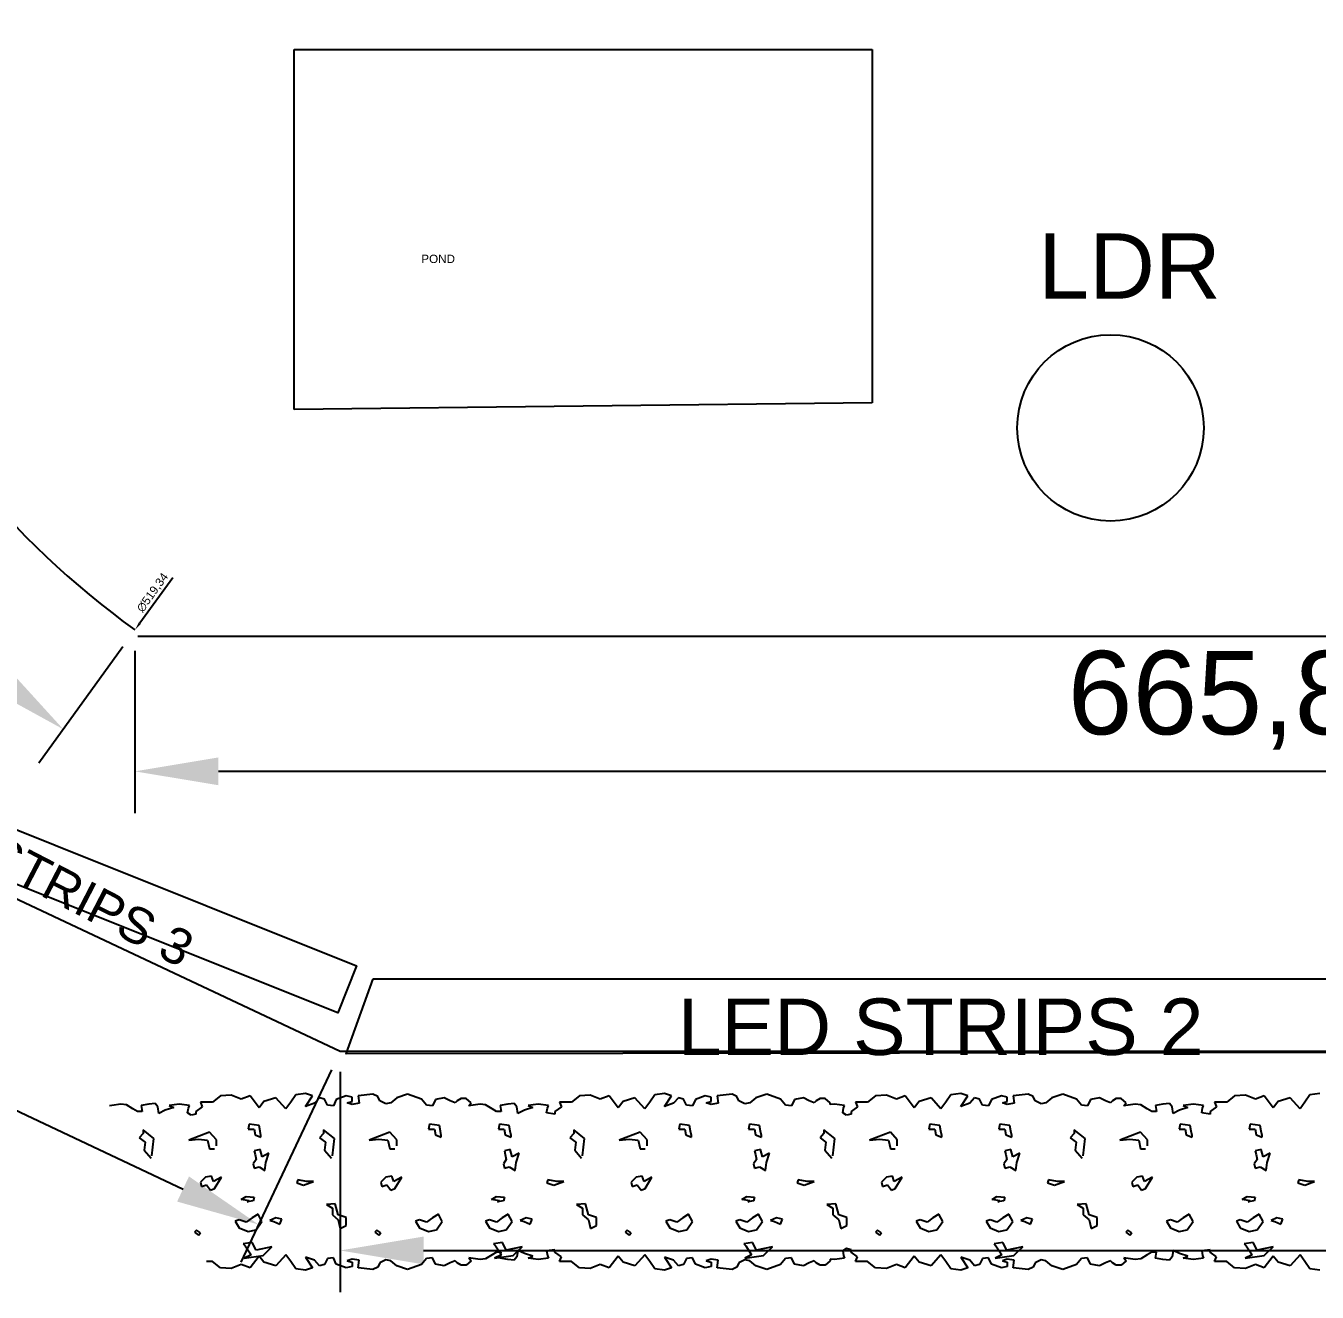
# Model space of a CAD drawing. Header units: inches. Extents: x -28 to 837, y -22 to 590.
# Drawn here: x 125.6 to 259.7, y 201.9 to 333.4 of the extents above; entities that cross this region are included whole.
import ezdxf

# ---------------------------------------------------------------- set-up
doc = ezdxf.new("R2010")
doc.units = ezdxf.units.IN
doc.header["$MEASUREMENT"] = 0
doc.layers.add('dwgmodels.com', color=250, linetype='Continuous')
doc.styles.add('Annotative', font='arial.ttf')
doc.styles.get("Standard").update_dxf_attribs({"font": 'arial.ttf'})
doc.dimstyles.new('Annotative', dxfattribs={"dimscale": 0, "dimtxt": 0.18, "dimasz": 0.18, "dimexe": 0.18, "dimexo": 0.0625, "dimgap": 0.09, "dimtad": 0, "dimtih": 1, "dimtoh": 1, "dimdec": 4, "dimzin": 0, "dimdsep": 46, "dimtxsty": 'Standard', "dimcen": 0.09, "dimadec": 0, "dimazin": 0, "dimtfac": 1, "dimtdec": 4, "dimtofl": 0, "dimtmove": 0, "dimatfit": 3, "dimfxl": 1, "dimtolj": 1, "dimtzin": 0, "dimarcsym": 0})
doc.dimstyles.new('ISO-25', dxfattribs={"dimtxt": 2.5, "dimasz": 2.5, "dimexe": 1.25, "dimexo": 0.625, "dimtad": 1, "dimtxsty": 'Standard', "dimcen": 2.5, "dimadec": 0, "dimazin": 0, "dimtfac": 1, "dimtmove": 0, "dimatfit": 3, "dimfxl": 1, "dimarcsym": 0})

# ---------------------------------------------------------------- blocks, each defined once
blk = doc.blocks.new('*D30')
at = {"color": 0, "lineweight": -2, "transparency": 16777216}
blk.add_line((1412.57, 249), (1402.72, 235.35), dxfattribs=at)
at = {"color": 0, "transparency": 16777216}
blk.add_solid([(1402.38, 235.59), (1403.05, 235.1), (1401.25, 233.32)], dxfattribs=at)
at = {"layer": 'Defpoints', "color": 0, "transparency": 16777216}
for p in [(1705.27, 654.38), (1401.25, 233.32)]:
    blk.add_point(p, dxfattribs=at)
at = {"color": 0, "transparency": 16777216, "insert": (1406.62, 244.46), "char_height": 2.5, "attachment_point": 5, "rotation": 54.1693}
blk.add_mtext('∅519,34', dxfattribs=at)
blk = doc.blocks.new('*D31')
at = {"color": 0, "lineweight": -2, "transparency": 16777216}
for p, q in [((1462.77, 100.86), (1462.77, 34.83)), ((2127.77, 100.86), (2127.77, 34.83)), ((1487.77, 47.33), (2102.77, 47.33))]:
    blk.add_line(p, q, dxfattribs=at)
at = {"color": 0, "transparency": 16777216}
for points in [[(1487.77, 51.49), (1487.77, 43.16), (1462.77, 47.33)], [(2102.77, 51.49), (2102.77, 43.16), (2127.77, 47.33)]]:
    blk.add_solid(points, dxfattribs=at)
at = {"layer": 'Defpoints', "color": 0, "transparency": 16777216}
for p in [(1462.77, 107.11), (2127.77, 107.11), (2127.77, 47.33)]:
    blk.add_point(p, dxfattribs=at)
at = {"color": 0, "transparency": 16777216, "insert": (1795.27, 66.34), "char_height": 25, "attachment_point": 5}
blk.add_mtext('665', dxfattribs=at)
blk = doc.blocks.new('*D34')
at = {"color": 0, "lineweight": -2, "transparency": 16777216}
for p, q in [((1446.02, 687.19), (1428.7, 726.49)), ((1397.59, 228.25), (1372.45, 193.43))]:
    blk.add_line(p, q, dxfattribs=at)
blk.add_arc((1553.26, 443.85), 296.37, 118.6183, 229.3348, dxfattribs=at)
at = {"color": 0, "transparency": 16777216}
for points in [[(1409.47, 707.75), (1413.15, 700.28), (1433.74, 715.05)], [(1362.71, 222.31), (1357.55, 215.77), (1379.77, 203.56)]]:
    blk.add_solid(points, dxfattribs=at)
at = {"layer": 'Defpoints', "color": 0, "transparency": 16777216}
for p in [(1448.54, 681.47), (1287.08, 574.18), (1553.26, 443.85), (1401.25, 233.32)]:
    blk.add_point(p, dxfattribs=at)
at = {"color": 0, "transparency": 16777216, "insert": (1239.61, 476.94), "char_height": 25, "attachment_point": 5, "rotation": 83.9766}
blk.add_mtext('120°', dxfattribs=at)
blk = doc.blocks.new('*D36')
at = {"color": 0, "lineweight": -2, "transparency": 16777216}
for p, q in [((1401.25, 227.07), (1401.25, 178.44)), ((2067.11, 225.15), (2067.11, 178.44)), ((2042.11, 190.94), (1426.25, 190.94))]:
    blk.add_line(p, q, dxfattribs=at)
at = {"color": 0, "transparency": 16777216}
for points in [[(1426.25, 195.11), (1426.25, 186.78), (1401.25, 190.94)], [(2042.11, 195.11), (2042.11, 186.78), (2067.11, 190.94)]]:
    blk.add_solid(points, dxfattribs=at)
at = {"layer": 'Defpoints', "color": 0, "transparency": 16777216}
for p in [(1401.25, 233.32), (2067.11, 231.4), (1401.25, 190.94)]:
    blk.add_point(p, dxfattribs=at)
at = {"color": 0, "transparency": 16777216, "insert": (1734.18, 212.22), "char_height": 25, "attachment_point": 5}
blk.add_mtext('665,86', dxfattribs=at)
blk = doc.blocks.new('*D27')
at = {"color": 0, "lineweight": -2, "transparency": 16777216}
for p, q in [((1219.45, 214.76), (1192.3, 157.1)), ((1220.25, 157.76), (1415.67, 65.75)), ((1460.11, 101.45), (1432.97, 43.79))]:
    blk.add_line(p, q, dxfattribs=at)
at = {"color": 0, "transparency": 16777216}
for points in [[(1222.02, 161.53), (1218.47, 153.99), (1197.63, 168.41)], [(1417.45, 69.52), (1413.9, 61.98), (1438.29, 55.1)]]:
    blk.add_solid(points, dxfattribs=at)
at = {"layer": 'Defpoints', "color": 0, "transparency": 16777216}
for p in [(1222.11, 220.41), (1462.77, 107.11), (1438.29, 55.1)]:
    blk.add_point(p, dxfattribs=at)
at = {"color": 0, "transparency": 16777216, "insert": (1326.06, 128.96), "char_height": 25, "attachment_point": 5, "rotation": 334.7889}
blk.add_mtext('266', dxfattribs=at)
blk = doc.blocks.new('bushes 030')
at = {"color": 0}
for p, q in [((28, 496.4), (12.1, 477.9)), ((49.7, 498.3), (28, 496.4)), ((69.5, 487.2), (49.7, 498.3)), ((87.3, 496.4), (69.5, 487.2)), ((105.1, 461.3), (87.3, 496.4)), ((138.8, 490.9), (115, 479.8)), ((158.6, 457.6), (138.8, 490.9)), ((178.4, 500.1), (168.5, 477.9)), ((198.2, 503.8), (178.4, 500.1)), ((212, 496.4), (198.2, 503.8)), ((198.2, 465), (212, 496.4)), ((225.9, 490.9), (216, 474.3)), ((235.8, 487.2), (225.9, 490.9)), ((279.3, 496.4), (259.5, 485.3)), ((291.2, 492.7), (279.3, 496.4)), ((291.2, 479.8), (291.2, 492.7)), ((332.8, 501.9), (303.1, 496.4)), ((303.1, 496.4), (305.1, 474.3)), ((342.7, 494.6), (332.8, 501.9)), ((346.6, 481.6), (342.7, 494.6)), ((380.3, 490.9), (368.4, 476.1)), ((402, 501.9), (380.3, 490.9)), ((429.8, 487.2), (402, 501.9)), ((475.3, 490.9), (457.5, 485.3)), ((487.2, 481.6), (475.3, 490.9)), ((745.3, 496.4), (729.5, 477.9)), ((767, 498.3), (745.3, 496.4)), ((786.8, 487.2), (767, 498.3)), ((804.6, 496.4), (786.8, 487.2)), ((822.4, 461.3), (804.6, 496.4)), ((856.1, 490.9), (832.3, 479.8)), ((875.9, 457.6), (856.1, 490.9)), ((895.7, 500.1), (885.8, 477.9)), ((915.5, 503.8), (895.7, 500.1)), ((929.3, 496.4), (915.5, 503.8)), ((915.5, 465), (929.3, 496.4)), ((943.2, 490.9), (933.3, 474.3)), ((953.1, 487.2), (943.2, 490.9)), ((996.7, 496.4), (976.8, 485.3)), ((1008.5, 492.7), (996.7, 496.4)), ((1008.5, 479.8), (1008.5, 492.7)), ((1050.1, 501.9), (1020.4, 496.4)), ((1020.4, 496.4), (1022.4, 474.3)), ((1060, 494.6), (1050.1, 501.9)), ((1063.9, 481.6), (1060, 494.6)), ((1097.6, 490.9), (1085.7, 476.1)), ((1119.3, 501.9), (1097.6, 490.9)), ((1147.1, 487.2), (1119.3, 501.9)), ((1192.6, 490.9), (1174.8, 485.3)), ((1204.5, 481.6), (1192.6, 490.9)), ((1336.8, 496.4), (1321, 477.9)), ((1358.6, 498.3), (1336.8, 496.4)), ((1378.4, 487.2), (1358.6, 498.3)), ((1396.2, 496.4), (1378.4, 487.2)), ((1414, 461.3), (1396.2, 496.4)), ((1447.7, 490.9), (1423.9, 479.8)), ((1467.5, 457.6), (1447.7, 490.9)), ((1487.3, 500.1), (1477.4, 477.9)), ((1507.1, 503.8), (1487.3, 500.1)), ((1520.9, 496.4), (1507.1, 503.8)), ((1507.1, 465), (1520.9, 496.4)), ((1534.8, 490.9), (1524.9, 474.3)), ((1544.7, 487.2), (1534.8, 490.9)), ((1588.2, 496.4), (1568.4, 485.3)), ((1600.1, 492.7), (1588.2, 496.4)), ((1600.1, 479.8), (1600.1, 492.7)), ((1641.6, 501.9), (1611.9, 496.4)), ((1611.9, 496.4), (1613.9, 474.3)), ((1651.6, 494.6), (1641.6, 501.9)), ((1655.5, 481.6), (1651.6, 494.6)), ((1689.2, 490.9), (1677.3, 476.1)), ((1710.9, 501.9), (1689.2, 490.9)), ((1738.6, 487.2), (1710.9, 501.9)), ((1784.2, 490.9), (1766.3, 485.3)), ((1796.1, 481.6), (1784.2, 490.9)), ((2054.1, 496.4), (2038.3, 477.9)), ((2075.9, 498.3), (2054.1, 496.4)), ((2095.7, 487.2), (2075.9, 498.3)), ((2113.5, 496.4), (2095.7, 487.2)), ((2131.3, 461.3), (2113.5, 496.4)), ((2165, 490.9), (2141.2, 479.8)), ((2184.8, 457.6), (2165, 490.9)), ((2204.6, 500.1), (2194.7, 477.9)), ((2224.4, 503.8), (2204.6, 500.1)), ((-189.2, 468.1), (-193.3, 466.6)), ((-170.8, 472), (-189.2, 468.1)), ((-159.6, 470), (-170.8, 472)), ((-146.7, 458.2), (-159.6, 470)), ((-115.3, 472), (-130.1, 468.1)), ((-130.1, 468.1), (-128.2, 450.2)), ((-102.4, 474), (-115.3, 472)), ((-96.9, 464.1), (-102.4, 474)), ((-54.4, 472), (-74.7, 468.1)), ((-74.7, 468.1), (-65.4, 462.1)), ((-34, 468.1), (-54.4, 472)), ((-35.9, 460.1), (-34, 468.1)), ((-11.9, 477.9), (-8.2, 464.1)), ((12.1, 477.9), (-11.9, 477.9)), ((115, 479.8), (105.1, 461.3)), ((168.5, 477.9), (158.6, 457.6)), ((216, 474.3), (198.2, 465)), ((241.7, 468.7), (235.8, 487.2)), ((253.6, 466.9), (241.7, 468.7)), ((259.5, 485.3), (253.6, 466.9)), ((281.3, 476.1), (291.2, 479.8)), ((291.2, 470.6), (281.3, 476.1)), ((305.1, 474.3), (291.2, 470.6)), ((358.5, 472.4), (346.6, 481.6)), ((368.4, 476.1), (358.5, 472.4)), ((439.7, 468.7), (429.8, 487.2)), ((451.5, 466.9), (439.7, 468.7)), ((457.5, 485.3), (451.5, 466.9)), ((497, 476.1), (487.2, 481.6)), ((501, 481.6), (497, 476.1)), ((508.9, 489), (501, 481.6)), ((518.8, 489), (508.9, 489)), ((528.7, 476.1), (518.8, 489)), ((524, 466.6), (528.7, 476.1)), ((528.1, 468.1), (524, 466.6)), ((546.6, 472), (528.1, 468.1)), ((557.7, 470), (546.6, 472)), ((570.6, 458.2), (557.7, 470)), ((602, 472), (587.2, 468.1)), ((587.2, 468.1), (589.1, 450.2)), ((614.9, 474), (602, 472)), ((620.5, 464.1), (614.9, 474)), ((662.9, 472), (642.6, 468.1)), ((642.6, 468.1), (651.9, 462.1)), ((683.3, 468.1), (662.9, 472)), ((681.4, 460.1), (683.3, 468.1)), ((705.5, 477.9), (709.1, 464.1)), ((729.5, 477.9), (705.5, 477.9)), ((832.3, 479.8), (822.4, 461.3)), ((885.8, 477.9), (875.9, 457.6)), ((933.3, 474.3), (915.5, 465)), ((959, 468.7), (953.1, 487.2)), ((970.9, 466.9), (959, 468.7)), ((976.8, 485.3), (970.9, 466.9)), ((998.6, 476.1), (1008.5, 479.8)), ((1008.5, 470.6), (998.6, 476.1)), ((1022.4, 474.3), (1008.5, 470.6)), ((1075.8, 472.4), (1063.9, 481.6)), ((1085.7, 476.1), (1075.8, 472.4)), ((1157, 468.7), (1147.1, 487.2)), ((1168.8, 466.9), (1157, 468.7)), ((1174.8, 485.3), (1168.8, 466.9)), ((1214.3, 476.1), (1204.5, 481.6)), ((1218.3, 481.6), (1214.3, 476.1)), ((1226.2, 489), (1218.3, 481.6)), ((1236.1, 489), (1226.2, 489)), ((1246, 476.1), (1236.1, 489)), ((1246, 470.4), (1246, 476.1)), ((1254.5, 472), (1246, 470.4)), ((1274.9, 468.1), (1254.5, 472)), ((1273, 460.1), (1274.9, 468.1)), ((1297, 477.9), (1300.7, 464.1)), ((1321, 477.9), (1297, 477.9)), ((1423.9, 479.8), (1414, 461.3)), ((1477.4, 477.9), (1467.5, 457.6)), ((1524.9, 474.3), (1507.1, 465)), ((1550.6, 468.7), (1544.7, 487.2)), ((1562.5, 466.9), (1550.6, 468.7)), ((1568.4, 485.3), (1562.5, 466.9)), ((1590.2, 476.1), (1600.1, 479.8)), ((1600.1, 470.6), (1590.2, 476.1)), ((1613.9, 474.3), (1600.1, 470.6)), ((1667.4, 472.4), (1655.5, 481.6)), ((1677.3, 476.1), (1667.4, 472.4)), ((1748.5, 468.7), (1738.6, 487.2)), ((1760.4, 466.9), (1748.5, 468.7)), ((1766.3, 485.3), (1760.4, 466.9)), ((1805.9, 476.1), (1796.1, 481.6)), ((1809.9, 481.6), (1805.9, 476.1)), ((1817.8, 489), (1809.9, 481.6)), ((1827.7, 489), (1817.8, 489)), ((1837.6, 476.1), (1827.7, 489)), ((1832.9, 466.6), (1837.6, 476.1)), ((1837, 468.1), (1832.9, 466.6)), ((1855.4, 472), (1837, 468.1)), ((1866.5, 470), (1855.4, 472)), ((1879.5, 458.2), (1866.5, 470)), ((1910.9, 472), (1896.1, 468.1)), ((1896.1, 468.1), (1898, 450.2)), ((1923.8, 474), (1910.9, 472)), ((1929.3, 464.1), (1923.8, 474)), ((1971.8, 472), (1951.5, 468.1)), ((1951.5, 468.1), (1960.8, 462.1)), ((1992.2, 468.1), (1971.8, 472)), ((1990.3, 460.1), (1992.2, 468.1)), ((2014.3, 477.9), (2018, 464.1)), ((2038.3, 477.9), (2014.3, 477.9)), ((2141.2, 479.8), (2131.3, 461.3)), ((2194.7, 477.9), (2184.8, 457.6)), ((-137.5, 450.2), (-146.7, 458.2)), ((-128.2, 450.2), (-137.5, 450.2)), ((-95, 444.3), (-96.9, 464.1)), ((-82.1, 454.2), (-95, 444.3)), ((-65.4, 462.1), (-82.1, 454.2)), ((-37.7, 446.3), (-35.9, 460.1)), ((-30.3, 438.4), (-37.7, 446.3)), ((-21.1, 442.3), (-30.3, 438.4)), ((-8.2, 464.1), (-21.1, 450.2)), ((-21.1, 450.2), (-21.1, 442.3)), ((579.8, 450.2), (570.6, 458.2)), ((589.1, 450.2), (579.8, 450.2)), ((622.3, 444.3), (620.5, 464.1)), ((635.2, 454.2), (622.3, 444.3)), ((651.9, 462.1), (635.2, 454.2)), ((679.6, 446.3), (681.4, 460.1)), ((696.2, 442.3), (679.6, 446.3)), ((709.1, 464.1), (696.2, 450.2)), ((696.2, 450.2), (696.2, 442.3)), ((1271.2, 446.3), (1273, 460.1)), ((1278.5, 438.4), (1271.2, 446.3)), ((1287.8, 442.3), (1278.5, 438.4)), ((1300.7, 464.1), (1287.8, 450.2)), ((1287.8, 450.2), (1287.8, 442.3)), ((1888.7, 450.2), (1879.5, 458.2)), ((1898, 450.2), (1888.7, 450.2)), ((1931.2, 444.3), (1929.3, 464.1)), ((1944.1, 454.2), (1931.2, 444.3)), ((1960.8, 462.1), (1944.1, 454.2)), ((1988.5, 446.3), (1990.3, 460.1)), ((2005.1, 442.3), (1988.5, 446.3)), ((2018, 464.1), (2005.1, 450.2)), ((2005.1, 450.2), (2005.1, 442.3)), ((-126.5, 394.8), (-126.5, 383.7)), ((-104.7, 368.9), (-126.5, 394.8)), ((6.1, 387.4), (-35.4, 363.4)), ((20, 365.3), (6.1, 387.4)), ((85.3, 411.4), (83.3, 396.7)), ((83.3, 396.7), (95.2, 396.7)), ((105.1, 407.7), (85.3, 411.4)), ((95.2, 396.7), (97.2, 380.1)), ((107.1, 391.1), (105.1, 407.7)), ((109, 378.2), (107.1, 391.1)), ((233.8, 394.8), (233.8, 383.7)), ((255.6, 368.9), (233.8, 394.8)), ((366.4, 387.4), (324.9, 363.4)), ((380.3, 365.3), (366.4, 387.4)), ((445.6, 411.4), (443.6, 396.7)), ((443.6, 396.7), (455.5, 396.7)), ((465.4, 407.7), (445.6, 411.4)), ((455.5, 396.7), (457.5, 380.1)), ((467.4, 391.1), (465.4, 407.7)), ((469.3, 378.2), (467.4, 391.1)), ((585.3, 411.4), (583.3, 396.7)), ((583.3, 396.7), (595.2, 396.7)), ((605.1, 407.7), (585.3, 411.4)), ((595.2, 396.7), (597.2, 380.1)), ((607.1, 391.1), (605.1, 407.7)), ((609, 378.2), (607.1, 391.1)), ((733.8, 394.8), (733.8, 383.7)), ((755.6, 368.9), (733.8, 394.8)), ((866.4, 387.4), (824.9, 363.4)), ((880.3, 365.3), (866.4, 387.4)), ((945.6, 411.4), (943.6, 396.7)), ((943.6, 396.7), (955.5, 396.7)), ((965.4, 407.7), (945.6, 411.4)), ((955.5, 396.7), (957.5, 380.1)), ((967.4, 391.1), (965.4, 407.7)), ((969.3, 378.2), (967.4, 391.1)), ((1085.3, 411.4), (1083.3, 396.7)), ((1083.3, 396.7), (1095.2, 396.7)), ((1105.1, 407.7), (1085.3, 411.4)), ((1095.2, 396.7), (1097.2, 380.1)), ((1107.1, 391.1), (1105.1, 407.7)), ((1109, 378.2), (1107.1, 391.1)), ((1233.8, 394.8), (1233.8, 383.7)), ((1255.6, 368.9), (1233.8, 394.8)), ((1366.4, 387.4), (1324.9, 363.4)), ((1380.3, 365.3), (1366.4, 387.4)), ((1445.6, 411.4), (1443.6, 396.7)), ((1443.6, 396.7), (1455.5, 396.7)), ((1465.4, 407.7), (1445.6, 411.4)), ((1455.5, 396.7), (1457.5, 380.1)), ((1467.4, 391.1), (1465.4, 407.7)), ((1469.3, 378.2), (1467.4, 391.1)), ((1585.3, 411.4), (1583.3, 396.7)), ((1583.3, 396.7), (1595.2, 396.7)), ((1605.1, 407.7), (1585.3, 411.4)), ((1595.2, 396.7), (1597.2, 380.1)), ((1607.1, 391.1), (1605.1, 407.7)), ((1609, 378.2), (1607.1, 391.1)), ((1733.8, 394.8), (1733.8, 383.7)), ((1755.6, 368.9), (1733.8, 394.8)), ((1866.4, 387.4), (1824.9, 363.4)), ((1880.3, 365.3), (1866.4, 387.4)), ((1945.6, 411.4), (1943.6, 396.7)), ((1943.6, 396.7), (1955.5, 396.7)), ((1965.4, 407.7), (1945.6, 411.4)), ((1955.5, 396.7), (1957.5, 380.1)), ((1967.4, 391.1), (1965.4, 407.7)), ((1969.3, 378.2), (1967.4, 391.1)), ((2085.3, 411.4), (2083.3, 396.7)), ((2083.3, 396.7), (2095.2, 396.7)), ((2105.1, 407.7), (2085.3, 411.4)), ((2095.2, 396.7), (2097.2, 380.1)), ((2107.1, 391.1), (2105.1, 407.7)), ((2109, 378.2), (2107.1, 391.1)), ((-126.5, 383.7), (-134.4, 370.8)), ((-134.4, 370.8), (-122.5, 357.9)), ((-108.7, 317.2), (-104.7, 368.9)), ((-35.4, 363.4), (-15.7, 367.1)), ((-15.7, 367.1), (2.2, 363.4)), ((2.2, 363.4), (6.1, 337.6)), ((20, 346.8), (20, 365.3)), ((97.2, 380.1), (109, 372.6)), ((109, 372.6), (109, 378.2)), ((233.8, 383.7), (225.9, 370.8)), ((225.9, 370.8), (237.8, 357.9)), ((251.6, 317.2), (255.6, 368.9)), ((324.9, 363.4), (344.6, 367.1)), ((344.6, 367.1), (362.5, 363.4)), ((362.5, 363.4), (366.4, 337.6)), ((380.3, 346.8), (380.3, 365.3)), ((457.5, 380.1), (469.3, 372.6)), ((469.3, 372.6), (469.3, 378.2)), ((597.2, 380.1), (609, 372.6)), ((609, 372.6), (609, 378.2)), ((733.8, 383.7), (725.9, 370.8)), ((725.9, 370.8), (737.8, 357.9)), ((751.6, 317.2), (755.6, 368.9)), ((824.9, 363.4), (844.6, 367.1)), ((844.6, 367.1), (862.5, 363.4)), ((862.5, 363.4), (866.4, 337.6)), ((880.3, 346.8), (880.3, 365.3)), ((957.5, 380.1), (969.3, 372.6)), ((969.3, 372.6), (969.3, 378.2)), ((1097.2, 380.1), (1109, 372.6)), ((1109, 372.6), (1109, 378.2)), ((1233.8, 383.7), (1225.9, 370.8)), ((1225.9, 370.8), (1237.8, 357.9)), ((1251.6, 317.2), (1255.6, 368.9)), ((1324.9, 363.4), (1344.6, 367.1)), ((1344.6, 367.1), (1362.5, 363.4)), ((1362.5, 363.4), (1366.4, 337.6)), ((1380.3, 346.8), (1380.3, 365.3)), ((1457.5, 380.1), (1469.3, 372.6)), ((1469.3, 372.6), (1469.3, 378.2)), ((1597.2, 380.1), (1609, 372.6)), ((1609, 372.6), (1609, 378.2)), ((1733.8, 383.7), (1725.9, 370.8)), ((1725.9, 370.8), (1737.8, 357.9)), ((1751.6, 317.2), (1755.6, 368.9)), ((1824.9, 363.4), (1844.6, 367.1)), ((1844.6, 367.1), (1862.5, 363.4)), ((1862.5, 363.4), (1866.4, 337.6)), ((1880.3, 346.8), (1880.3, 365.3)), ((1957.5, 380.1), (1969.3, 372.6)), ((1969.3, 372.6), (1969.3, 378.2)), ((2097.2, 380.1), (2109, 372.6)), ((2109, 372.6), (2109, 378.2)), ((-122.5, 357.9), (-124.5, 333.8)), ((6.1, 337.6), (16, 337.6)), ((107.1, 335.7), (95.3, 332)), ((111.1, 313.5), (107.1, 335.7)), ((237.8, 357.9), (235.8, 333.8)), ((366.4, 337.6), (376.3, 337.6)), ((607.1, 335.7), (595.3, 332)), ((611.1, 313.5), (607.1, 335.7)), ((737.8, 357.9), (735.8, 333.8)), ((866.4, 337.6), (876.3, 337.6)), ((1107.1, 335.7), (1095.3, 332)), ((1111.1, 313.5), (1107.1, 335.7)), ((1237.8, 357.9), (1235.8, 333.8)), ((1366.4, 337.6), (1376.3, 337.6)), ((1607.1, 335.7), (1595.3, 332)), ((1611.1, 313.5), (1607.1, 335.7)), ((1737.8, 357.9), (1735.8, 333.8)), ((1866.4, 337.6), (1876.3, 337.6)), ((2107.1, 335.7), (2095.3, 332)), ((2111.1, 313.5), (2107.1, 335.7)), ((-124.5, 333.8), (-110.6, 309.8)), ((95.3, 332), (97.2, 320.9)), ((97.2, 320.9), (99.2, 306.2)), ((124.9, 324.6), (111.1, 313.5)), ((119, 296.9), (124.9, 324.6)), ((235.8, 333.8), (249.6, 309.8)), ((595.3, 332), (597.2, 320.9)), ((597.2, 320.9), (599.2, 306.2)), ((624.9, 324.6), (611.1, 313.5)), ((619, 296.9), (624.9, 324.6)), ((735.8, 333.8), (749.6, 309.8)), ((1095.3, 332), (1097.2, 320.9)), ((1097.2, 320.9), (1099.2, 306.2)), ((1124.9, 324.6), (1111.1, 313.5)), ((1119, 296.9), (1124.9, 324.6)), ((1235.8, 333.8), (1249.6, 309.8)), ((1595.3, 332), (1597.2, 320.9)), ((1597.2, 320.9), (1599.2, 306.2)), ((1624.9, 324.6), (1611.1, 313.5)), ((1619, 296.9), (1624.9, 324.6)), ((1735.8, 333.8), (1749.6, 309.8)), ((2095.3, 332), (2097.2, 320.9)), ((2097.2, 320.9), (2099.2, 306.2)), ((2124.9, 324.6), (2111.1, 313.5)), ((2119, 296.9), (2124.9, 324.6)), ((99.2, 306.2), (93.3, 293.2)), ((93.3, 293.2), (95.3, 280.3)), ((95.3, 280.3), (105.1, 284)), ((105.1, 284), (117, 272.9)), ((117, 272.9), (119, 296.9)), ((599.2, 306.2), (593.3, 293.2)), ((593.3, 293.2), (595.3, 280.3)), ((595.3, 280.3), (605.1, 284)), ((605.1, 284), (617, 272.9)), ((617, 272.9), (619, 296.9)), ((1099.2, 306.2), (1093.3, 293.2)), ((1093.3, 293.2), (1095.3, 280.3)), ((1095.3, 280.3), (1105.1, 284)), ((1105.1, 284), (1117, 272.9)), ((1117, 272.9), (1119, 296.9)), ((1599.2, 306.2), (1593.3, 293.2)), ((1593.3, 293.2), (1595.3, 280.3)), ((1595.3, 280.3), (1605.1, 284)), ((1605.1, 284), (1617, 272.9)), ((1617, 272.9), (1619, 296.9)), ((2099.2, 306.2), (2093.3, 293.2)), ((2093.3, 293.2), (2095.3, 280.3)), ((2095.3, 280.3), (2105.1, 284)), ((2105.1, 284), (2117, 272.9)), ((2117, 272.9), (2119, 296.9)), ((-1.8, 252.6), (-11.7, 237.8)), ((-11.7, 237.8), (-9.7, 224.9)), ((10.1, 256.3), (-1.8, 252.6)), ((14, 239.6), (10.1, 256.3)), ((29.9, 252.6), (14, 239.6)), ((16, 219.3), (29.9, 252.6)), ((182.4, 245.2), (180.4, 235.9)), ((180.4, 235.9), (194.2, 228.6)), ((200.2, 239.6), (182.4, 245.2)), ((194.2, 228.6), (214, 239.6)), ((214, 239.6), (200.2, 239.6)), ((358.5, 252.6), (348.6, 237.8)), ((348.6, 237.8), (350.6, 224.9)), ((370.4, 256.3), (358.5, 252.6)), ((374.3, 239.6), (370.4, 256.3)), ((390.2, 252.6), (374.3, 239.6)), ((376.3, 219.3), (390.2, 252.6)), ((682.4, 245.2), (680.4, 235.9)), ((680.4, 235.9), (694.2, 228.6)), ((700.2, 239.6), (682.4, 245.2)), ((694.2, 228.6), (714, 239.6)), ((714, 239.6), (700.2, 239.6)), ((858.5, 252.6), (848.6, 237.8)), ((848.6, 237.8), (850.6, 224.9)), ((870.4, 256.3), (858.5, 252.6)), ((874.3, 239.6), (870.4, 256.3)), ((890.2, 252.6), (874.3, 239.6)), ((876.3, 219.3), (890.2, 252.6)), ((1182.4, 245.2), (1180.4, 235.9)), ((1180.4, 235.9), (1194.2, 228.6)), ((1200.2, 239.6), (1182.4, 245.2)), ((1194.2, 228.6), (1214, 239.6)), ((1214, 239.6), (1200.2, 239.6)), ((1358.5, 252.6), (1348.6, 237.8)), ((1348.6, 237.8), (1350.6, 224.9)), ((1370.4, 256.3), (1358.5, 252.6)), ((1374.3, 239.6), (1370.4, 256.3)), ((1390.2, 252.6), (1374.3, 239.6)), ((1376.3, 219.3), (1390.2, 252.6)), ((1682.4, 245.2), (1680.4, 235.9)), ((1680.4, 235.9), (1694.2, 228.6)), ((1700.2, 239.6), (1682.4, 245.2)), ((1694.2, 228.6), (1714, 239.6)), ((1714, 239.6), (1700.2, 239.6)), ((1858.5, 252.6), (1848.6, 237.8)), ((1848.6, 237.8), (1850.6, 224.9)), ((1870.4, 256.3), (1858.5, 252.6)), ((1874.3, 239.6), (1870.4, 256.3)), ((1890.2, 252.6), (1874.3, 239.6)), ((1876.3, 219.3), (1890.2, 252.6)), ((2182.4, 245.2), (2180.4, 235.9)), ((2180.4, 235.9), (2194.2, 228.6)), ((2200.2, 239.6), (2182.4, 245.2)), ((2194.2, 228.6), (2214, 239.6)), ((2214, 239.6), (2200.2, 239.6)), ((-9.7, 224.9), (0.2, 230.4)), ((0.2, 230.4), (8.1, 213.8)), ((8.1, 213.8), (16, 219.3)), ((350.6, 224.9), (360.5, 230.4)), ((360.5, 230.4), (368.4, 213.8)), ((368.4, 213.8), (376.3, 219.3)), ((850.6, 224.9), (860.5, 230.4)), ((860.5, 230.4), (868.4, 213.8)), ((868.4, 213.8), (876.3, 219.3)), ((1350.6, 224.9), (1360.5, 230.4)), ((1360.5, 230.4), (1368.4, 213.8)), ((1368.4, 213.8), (1376.3, 219.3)), ((1850.6, 224.9), (1860.5, 230.4)), ((1860.5, 230.4), (1868.4, 213.8)), ((1868.4, 213.8), (1876.3, 219.3)), ((69.5, 186.1), (79.4, 195.3)), ((85.4, 182.4), (69.5, 186.1)), ((79.4, 195.3), (95.3, 193.5)), ((81.4, 178.7), (85.4, 182.4)), ((93.3, 182.4), (81.4, 178.7)), ((95.3, 193.5), (93.3, 182.4)), ((569.5, 186.1), (579.4, 195.3)), ((585.4, 182.4), (569.5, 186.1)), ((579.4, 195.3), (595.3, 193.5)), ((581.4, 178.7), (585.4, 182.4)), ((593.3, 182.4), (581.4, 178.7)), ((595.3, 193.5), (593.3, 182.4)), ((1069.5, 186.1), (1079.4, 195.3)), ((1085.4, 182.4), (1069.5, 186.1)), ((1079.4, 195.3), (1095.3, 193.5)), ((1081.4, 178.7), (1085.4, 182.4)), ((1093.3, 182.4), (1081.4, 178.7)), ((1095.3, 193.5), (1093.3, 182.4)), ((1569.5, 186.1), (1579.4, 195.3)), ((1585.4, 182.4), (1569.5, 186.1)), ((1579.4, 195.3), (1595.3, 193.5)), ((1581.4, 178.7), (1585.4, 182.4)), ((1593.3, 182.4), (1581.4, 178.7)), ((1595.3, 193.5), (1593.3, 182.4)), ((2069.5, 186.1), (2079.4, 195.3)), ((2085.4, 182.4), (2069.5, 186.1)), ((2079.4, 195.3), (2095.3, 193.5)), ((2081.4, 178.7), (2085.4, 182.4)), ((2093.3, 182.4), (2081.4, 178.7)), ((2095.3, 193.5), (2093.3, 182.4)), ((257.5, 173.2), (239.7, 171.3)), ((239.7, 171.3), (251.6, 160.2)), ((251.6, 160.2), (251.6, 139.9)), ((263.5, 139.9), (257.5, 173.2)), ((757.5, 173.2), (739.7, 171.3)), ((739.7, 171.3), (751.6, 160.2)), ((751.6, 160.2), (751.6, 139.9)), ((763.5, 139.9), (757.5, 173.2)), ((1257.5, 173.2), (1239.7, 171.3)), ((1239.7, 171.3), (1251.6, 160.2)), ((1251.6, 160.2), (1251.6, 139.9)), ((1263.5, 139.9), (1257.5, 173.2)), ((1757.5, 173.2), (1739.7, 171.3)), ((1739.7, 171.3), (1751.6, 160.2)), ((1751.6, 160.2), (1751.6, 139.9)), ((1763.5, 139.9), (1757.5, 173.2)), ((91.2, 130.7), (79.4, 117.7)), ((103.1, 141.7), (91.2, 130.7)), ((111, 119.6), (103.1, 141.7)), ((138.8, 130.7), (126.9, 123.3)), ((150.7, 126.9), (138.8, 130.7)), ((251.6, 139.9), (263.5, 125.1)), ((279.3, 132.5), (263.5, 139.9)), ((279.3, 108.5), (279.3, 132.5)), ((451.5, 130.7), (439.7, 117.7)), ((463.4, 141.7), (451.5, 130.7)), ((471.3, 119.6), (463.4, 141.7)), ((591.2, 130.7), (579.4, 117.7)), ((603.1, 141.7), (591.2, 130.7)), ((611, 119.6), (603.1, 141.7)), ((638.8, 130.7), (626.9, 123.3)), ((650.7, 126.9), (638.8, 130.7)), ((751.6, 139.9), (763.5, 125.1)), ((779.3, 132.5), (763.5, 139.9)), ((779.3, 108.5), (779.3, 132.5)), ((951.5, 130.7), (939.7, 117.7)), ((963.4, 141.7), (951.5, 130.7)), ((971.3, 119.6), (963.4, 141.7)), ((1091.2, 130.7), (1079.4, 117.7)), ((1103.1, 141.7), (1091.2, 130.7)), ((1111, 119.6), (1103.1, 141.7)), ((1138.8, 130.7), (1126.9, 123.3)), ((1150.7, 126.9), (1138.8, 130.7)), ((1251.6, 139.9), (1263.5, 125.1)), ((1279.3, 132.5), (1263.5, 139.9)), ((1279.3, 108.5), (1279.3, 132.5)), ((1451.5, 130.7), (1439.7, 117.7)), ((1463.4, 141.7), (1451.5, 130.7)), ((1471.3, 119.6), (1463.4, 141.7)), ((1591.2, 130.7), (1579.4, 117.7)), ((1603.1, 141.7), (1591.2, 130.7)), ((1611, 119.6), (1603.1, 141.7)), ((1638.8, 130.7), (1626.9, 123.3)), ((1650.7, 126.9), (1638.8, 130.7)), ((1751.6, 139.9), (1763.5, 125.1)), ((1779.3, 132.5), (1763.5, 139.9)), ((1779.3, 108.5), (1779.3, 132.5)), ((1951.5, 130.7), (1939.7, 117.7)), ((1963.4, 141.7), (1951.5, 130.7)), ((1971.3, 119.6), (1963.4, 141.7)), ((2091.2, 130.7), (2079.4, 117.7)), ((2103.1, 141.7), (2091.2, 130.7)), ((2111, 119.6), (2103.1, 141.7)), ((2138.8, 130.7), (2126.9, 123.3)), ((2150.7, 126.9), (2138.8, 130.7)), ((65.5, 125.1), (57.6, 121.4)), ((57.6, 121.4), (65.5, 101.1)), ((79.4, 117.7), (65.5, 125.1)), ((99.2, 95.6), (111, 119.6)), ((126.9, 123.3), (134.8, 119.6)), ((134.8, 119.6), (146.7, 112.2)), ((146.7, 112.2), (150.7, 126.9)), ((263.5, 125.1), (267.4, 99.3)), ((267.4, 99.3), (279.3, 108.5)), ((425.8, 125.1), (417.9, 121.4)), ((417.9, 121.4), (425.8, 101.1)), ((439.7, 117.7), (425.8, 125.1)), ((459.5, 95.6), (471.3, 119.6)), ((565.5, 125.1), (557.6, 121.4)), ((557.6, 121.4), (565.5, 101.1)), ((579.4, 117.7), (565.5, 125.1)), ((599.2, 95.6), (611, 119.6)), ((626.9, 123.3), (634.8, 119.6)), ((634.8, 119.6), (646.7, 112.2)), ((646.7, 112.2), (650.7, 126.9)), ((763.5, 125.1), (767.4, 99.3)), ((767.4, 99.3), (779.3, 108.5)), ((925.8, 125.1), (917.9, 121.4)), ((917.9, 121.4), (925.8, 101.1)), ((939.7, 117.7), (925.8, 125.1)), ((959.5, 95.6), (971.3, 119.6)), ((1065.5, 125.1), (1057.6, 121.4)), ((1057.6, 121.4), (1065.5, 101.1)), ((1079.4, 117.7), (1065.5, 125.1)), ((1099.2, 95.6), (1111, 119.6)), ((1126.9, 123.3), (1134.8, 119.6)), ((1134.8, 119.6), (1146.7, 112.2)), ((1146.7, 112.2), (1150.7, 126.9)), ((1263.5, 125.1), (1267.4, 99.3)), ((1267.4, 99.3), (1279.3, 108.5)), ((1425.8, 125.1), (1417.9, 121.4)), ((1417.9, 121.4), (1425.8, 101.1)), ((1439.7, 117.7), (1425.8, 125.1)), ((1459.5, 95.6), (1471.3, 119.6)), ((1565.5, 125.1), (1557.6, 121.4)), ((1557.6, 121.4), (1565.5, 101.1)), ((1579.4, 117.7), (1565.5, 125.1)), ((1599.2, 95.6), (1611, 119.6)), ((1626.9, 123.3), (1634.8, 119.6)), ((1634.8, 119.6), (1646.7, 112.2)), ((1646.7, 112.2), (1650.7, 126.9)), ((1763.5, 125.1), (1767.4, 99.3)), ((1767.4, 99.3), (1779.3, 108.5)), ((1925.8, 125.1), (1917.9, 121.4)), ((1917.9, 121.4), (1925.8, 101.1)), ((1939.7, 117.7), (1925.8, 125.1)), ((1959.5, 95.6), (1971.3, 119.6)), ((2065.5, 125.1), (2057.6, 121.4)), ((2057.6, 121.4), (2065.5, 101.1)), ((2079.4, 117.7), (2065.5, 125.1)), ((2099.2, 95.6), (2111, 119.6)), ((2126.9, 123.3), (2134.8, 119.6)), ((2134.8, 119.6), (2146.7, 112.2)), ((2146.7, 112.2), (2150.7, 126.9)), ((-19.6, 93.7), (-23.6, 88.2)), ((-23.6, 88.2), (-15.7, 78.9)), ((-11.7, 86.3), (-19.6, 93.7)), ((-15.7, 78.9), (-11.7, 86.3)), ((65.5, 101.1), (83.3, 90)), ((83.3, 90), (99.2, 95.6)), ((340.7, 93.7), (336.7, 88.2)), ((336.7, 88.2), (344.6, 78.9)), ((348.6, 86.3), (340.7, 93.7)), ((344.6, 78.9), (348.6, 86.3)), ((425.8, 101.1), (443.6, 90)), ((443.6, 90), (459.5, 95.6)), ((565.5, 101.1), (583.3, 90)), ((583.3, 90), (599.2, 95.6)), ((840.7, 93.7), (836.7, 88.2)), ((836.7, 88.2), (844.6, 78.9)), ((848.6, 86.3), (840.7, 93.7)), ((844.6, 78.9), (848.6, 86.3)), ((925.8, 101.1), (943.6, 90)), ((943.6, 90), (959.5, 95.6)), ((1065.5, 101.1), (1083.3, 90)), ((1083.3, 90), (1099.2, 95.6)), ((1340.7, 93.7), (1336.7, 88.2)), ((1336.7, 88.2), (1344.6, 78.9)), ((1348.6, 86.3), (1340.7, 93.7)), ((1344.6, 78.9), (1348.6, 86.3)), ((1425.8, 101.1), (1443.6, 90)), ((1443.6, 90), (1459.5, 95.6)), ((1565.5, 101.1), (1583.3, 90)), ((1583.3, 90), (1599.2, 95.6)), ((1840.7, 93.7), (1836.7, 88.2)), ((1836.7, 88.2), (1844.6, 78.9)), ((1848.6, 86.3), (1840.7, 93.7)), ((1844.6, 78.9), (1848.6, 86.3)), ((1925.8, 101.1), (1943.6, 90)), ((1943.6, 90), (1959.5, 95.6)), ((2065.5, 101.1), (2083.3, 90)), ((2083.3, 90), (2099.2, 95.6)), ((91.3, 56.8), (73.5, 53.1)), ((73.5, 53.1), (77.4, 47.5)), ((99.2, 34.6), (91.3, 56.8)), ((591.3, 56.8), (573.5, 53.1)), ((573.5, 53.1), (577.4, 47.5)), ((599.2, 34.6), (591.3, 56.8)), ((1091.3, 56.8), (1073.5, 53.1)), ((1073.5, 53.1), (1077.4, 47.5)), ((1099.2, 34.6), (1091.3, 56.8)), ((1591.3, 56.8), (1573.5, 53.1)), ((1573.5, 53.1), (1577.4, 47.5)), ((1599.2, 34.6), (1591.3, 56.8)), ((2091.3, 56.8), (2073.5, 53.1)), ((2073.5, 53.1), (2077.4, 47.5)), ((2099.2, 34.6), (2091.3, 56.8)), ((77.4, 47.5), (89.3, 19.8)), ((130.9, 43.8), (99.2, 34.6)), ((113.1, 18), (130.9, 43.8)), ((579.8, 27.7), (570.6, 19.8)), ((577.4, 47.5), (589.3, 19.8)), ((589.1, 27.7), (579.8, 27.7)), ((587.2, 9.9), (589.1, 27.7)), ((630.9, 43.8), (599.2, 34.6)), ((613.1, 18), (630.9, 43.8)), ((622.3, 33.6), (620.5, 13.9)), ((635.2, 23.7), (622.3, 33.6)), ((696.2, 35.6), (679.6, 31.7)), ((679.6, 31.7), (681.4, 17.8)), ((696.2, 27.7), (696.2, 35.6)), ((709.1, 13.9), (696.2, 27.7)), ((1077.4, 47.5), (1089.3, 19.8)), ((1130.9, 43.8), (1099.2, 34.6)), ((1113.1, 18), (1130.9, 43.8)), ((1278.5, 39.6), (1271.2, 31.7)), ((1271.2, 31.7), (1273, 17.8)), ((1287.8, 35.6), (1278.5, 39.6)), ((1287.8, 27.7), (1287.8, 35.6)), ((1300.7, 13.9), (1287.8, 27.7)), ((1577.4, 47.5), (1589.3, 19.8)), ((1630.9, 43.8), (1599.2, 34.6)), ((1613.1, 18), (1630.9, 43.8)), ((1888.7, 27.7), (1879.5, 19.8)), ((1898, 27.7), (1888.7, 27.7)), ((1896.1, 9.9), (1898, 27.7)), ((1931.2, 33.6), (1929.3, 13.9)), ((1944.1, 23.7), (1931.2, 33.6)), ((2005.1, 35.6), (1988.5, 31.7)), ((1988.5, 31.7), (1990.3, 17.8)), ((2005.1, 27.7), (2005.1, 35.6)), ((2018, 13.9), (2005.1, 27.7)), ((2077.4, 47.5), (2089.3, 19.8)), ((2130.9, 43.8), (2099.2, 34.6)), ((2113.1, 18), (2130.9, 43.8)), ((12.1, 0), (0, 0)), ((89.3, 19.8), (75.5, 10.6)), ((75.5, 10.6), (113.1, 18)), ((105.1, 16.6), (87.3, -18.5)), ((115, -1.9), (105.1, 16.6)), ((158.6, 20.3), (138.8, -12.9)), ((168.5, 0), (158.6, 20.3)), ((198.2, 12.9), (212, -18.5)), ((216, 3.7), (198.2, 12.9)), ((225.9, -12.9), (216, 3.7)), ((241.7, 9.2), (235.8, -9.2)), ((253.6, 11.1), (241.7, 9.2)), ((259.5, -7.4), (253.6, 11.1)), ((291.2, 7.4), (281.3, 1.9)), ((281.3, 1.9), (291.2, -1.9)), ((305.1, 3.7), (291.2, 7.4)), ((303.1, -18.5), (305.1, 3.7)), ((358.5, 5.6), (346.6, -3.7)), ((368.4, 1.9), (358.5, 5.6)), ((380.3, -12.9), (368.4, 1.9)), ((439.7, 9.2), (429.8, -9.2)), ((451.5, 11.1), (439.7, 9.2)), ((457.5, -7.4), (451.5, 11.1)), ((497, 1.9), (487.2, -3.7)), ((501, -3.7), (497, 1.9)), ((528.7, 1.9), (518.8, -11.1)), ((524, 11.3), (528.7, 1.9)), ((528.1, 9.9), (524, 11.3)), ((546.6, 5.9), (528.1, 9.9)), ((557.7, 7.9), (546.6, 5.9)), ((570.6, 19.8), (557.7, 7.9)), ((589.3, 19.8), (575.5, 10.6)), ((575.5, 10.6), (613.1, 18)), ((602, 5.9), (587.2, 9.9)), ((614.9, 4), (602, 5.9)), ((620.5, 13.9), (614.9, 4)), ((651.9, 15.8), (635.2, 23.7)), ((642.6, 9.9), (651.9, 15.8)), ((662.9, 5.9), (642.6, 9.9)), ((683.3, 9.9), (662.9, 5.9)), ((681.4, 17.8), (683.3, 9.9)), ((705.5, 0), (709.1, 13.9)), ((729.5, 0), (705.5, 0)), ((822.4, 16.6), (804.6, -18.5)), ((832.3, -1.9), (822.4, 16.6)), ((875.9, 20.3), (856.1, -12.9)), ((885.8, 0), (875.9, 20.3)), ((915.5, 12.9), (929.3, -18.5)), ((933.3, 3.7), (915.5, 12.9)), ((943.2, -12.9), (933.3, 3.7)), ((959, 9.2), (953.1, -9.2)), ((970.9, 11.1), (959, 9.2)), ((976.8, -7.4), (970.9, 11.1)), ((1008.5, 7.4), (998.6, 1.9)), ((998.6, 1.9), (1008.5, -1.9)), ((1022.4, 3.7), (1008.5, 7.4)), ((1020.4, -18.5), (1022.4, 3.7)), ((1075.8, 5.6), (1063.9, -3.7)), ((1089.3, 19.8), (1075.5, 10.6)), ((1075.5, 10.6), (1113.1, 18)), ((1085.7, 1.9), (1075.8, 5.6)), ((1097.6, -12.9), (1085.7, 1.9)), ((1157, 9.2), (1147.1, -9.2)), ((1168.8, 11.1), (1157, 9.2)), ((1174.8, -7.4), (1168.8, 11.1)), ((1214.3, 1.9), (1204.5, -3.7)), ((1218.3, -3.7), (1214.3, 1.9)), ((1246, 1.9), (1236.1, -11.1)), ((1246, 7.6), (1246, 1.9)), ((1254.5, 5.9), (1246, 7.6)), ((1274.9, 9.9), (1254.5, 5.9)), ((1273, 17.8), (1274.9, 9.9)), ((1297, 0), (1300.7, 13.9)), ((1321, 0), (1297, 0)), ((1414, 16.6), (1396.2, -18.5)), ((1423.9, -1.9), (1414, 16.6)), ((1467.5, 20.3), (1447.7, -12.9)), ((1477.4, 0), (1467.5, 20.3)), ((1507.1, 12.9), (1520.9, -18.5)), ((1524.9, 3.7), (1507.1, 12.9)), ((1534.8, -12.9), (1524.9, 3.7)), ((1550.6, 9.2), (1544.7, -9.2)), ((1562.5, 11.1), (1550.6, 9.2)), ((1568.4, -7.4), (1562.5, 11.1)), ((1589.3, 19.8), (1575.5, 10.6)), ((1575.5, 10.6), (1613.1, 18)), ((1600.1, 7.4), (1590.2, 1.9)), ((1590.2, 1.9), (1600.1, -1.9)), ((1613.9, 3.7), (1600.1, 7.4)), ((1611.9, -18.5), (1613.9, 3.7)), ((1667.4, 5.6), (1655.5, -3.7)), ((1677.3, 1.9), (1667.4, 5.6)), ((1689.2, -12.9), (1677.3, 1.9)), ((1748.5, 9.2), (1738.6, -9.2)), ((1760.4, 11.1), (1748.5, 9.2)), ((1766.3, -7.4), (1760.4, 11.1)), ((1805.9, 1.9), (1796.1, -3.7)), ((1809.9, -3.7), (1805.9, 1.9)), ((1837.6, 1.9), (1827.7, -11.1)), ((1832.9, 11.3), (1837.6, 1.9)), ((1837, 9.9), (1832.9, 11.3)), ((1855.4, 5.9), (1837, 9.9)), ((1866.5, 7.9), (1855.4, 5.9)), ((1879.5, 19.8), (1866.5, 7.9)), ((1910.9, 5.9), (1896.1, 9.9)), ((1923.8, 4), (1910.9, 5.9)), ((1929.3, 13.9), (1923.8, 4)), ((1960.8, 15.8), (1944.1, 23.7)), ((1951.5, 9.9), (1960.8, 15.8)), ((1971.8, 5.9), (1951.5, 9.9)), ((1992.2, 9.9), (1971.8, 5.9)), ((1990.3, 17.8), (1992.2, 9.9)), ((2014.3, 0), (2018, 13.9)), ((2038.3, 0), (2014.3, 0)), ((2089.3, 19.8), (2075.5, 10.6)), ((2075.5, 10.6), (2113.1, 18)), ((2131.3, 16.6), (2113.5, -18.5)), ((2141.2, -1.9), (2131.3, 16.6)), ((2184.8, 20.3), (2165, -12.9)), ((2194.7, 0), (2184.8, 20.3)), ((28, -18.5), (12.1, 0)), ((49.7, -20.3), (28, -18.5)), ((69.5, -9.2), (49.7, -20.3)), ((87.3, -18.5), (69.5, -9.2)), ((138.8, -12.9), (115, -1.9)), ((178.4, -22.2), (168.5, 0)), ((198.2, -25.9), (178.4, -22.2)), ((212, -18.5), (198.2, -25.9)), ((235.8, -9.2), (225.9, -12.9)), ((279.3, -18.5), (259.5, -7.4)), ((291.2, -14.8), (279.3, -18.5)), ((291.2, -1.9), (291.2, -14.8)), ((332.8, -24), (303.1, -18.5)), ((342.7, -16.6), (332.8, -24)), ((346.6, -3.7), (342.7, -16.6)), ((402, -24), (380.3, -12.9)), ((429.8, -9.2), (402, -24)), ((475.3, -12.9), (457.5, -7.4)), ((487.2, -3.7), (475.3, -12.9)), ((508.9, -11.1), (501, -3.7)), ((518.8, -11.1), (508.9, -11.1)), ((745.3, -18.5), (729.5, 0)), ((767, -20.3), (745.3, -18.5)), ((786.8, -9.2), (767, -20.3)), ((804.6, -18.5), (786.8, -9.2)), ((856.1, -12.9), (832.3, -1.9)), ((895.7, -22.2), (885.8, 0)), ((915.5, -25.9), (895.7, -22.2)), ((929.3, -18.5), (915.5, -25.9)), ((953.1, -9.2), (943.2, -12.9)), ((996.7, -18.5), (976.8, -7.4)), ((1008.5, -14.8), (996.7, -18.5)), ((1008.5, -1.9), (1008.5, -14.8)), ((1050.1, -24), (1020.4, -18.5)), ((1060, -16.6), (1050.1, -24)), ((1063.9, -3.7), (1060, -16.6)), ((1119.3, -24), (1097.6, -12.9)), ((1147.1, -9.2), (1119.3, -24)), ((1192.6, -12.9), (1174.8, -7.4)), ((1204.5, -3.7), (1192.6, -12.9)), ((1226.2, -11.1), (1218.3, -3.7)), ((1236.1, -11.1), (1226.2, -11.1)), ((1336.8, -18.5), (1321, 0)), ((1358.6, -20.3), (1336.8, -18.5)), ((1378.4, -9.2), (1358.6, -20.3)), ((1396.2, -18.5), (1378.4, -9.2)), ((1447.7, -12.9), (1423.9, -1.9)), ((1487.3, -22.2), (1477.4, 0)), ((1507.1, -25.9), (1487.3, -22.2)), ((1520.9, -18.5), (1507.1, -25.9)), ((1544.7, -9.2), (1534.8, -12.9)), ((1588.2, -18.5), (1568.4, -7.4)), ((1600.1, -14.8), (1588.2, -18.5)), ((1600.1, -1.9), (1600.1, -14.8)), ((1641.6, -24), (1611.9, -18.5)), ((1651.6, -16.6), (1641.6, -24)), ((1655.5, -3.7), (1651.6, -16.6)), ((1710.9, -24), (1689.2, -12.9)), ((1738.6, -9.2), (1710.9, -24)), ((1784.2, -12.9), (1766.3, -7.4)), ((1796.1, -3.7), (1784.2, -12.9)), ((1817.8, -11.1), (1809.9, -3.7)), ((1827.7, -11.1), (1817.8, -11.1)), ((2054.1, -18.5), (2038.3, 0)), ((2075.9, -20.3), (2054.1, -18.5)), ((2095.7, -9.2), (2075.9, -20.3)), ((2113.5, -18.5), (2095.7, -9.2)), ((2165, -12.9), (2141.2, -1.9)), ((2204.6, -22.2), (2194.7, 0)), ((2224.4, -25.9), (2204.6, -22.2))]:
    blk.add_line(p, q, dxfattribs=at)
blk = doc.blocks.new('Garden')
for p, q in [((1212.65898, -51.35349), (1212.65898, 56.56194)), ((1212.65898, 56.56194), (1385.84726, 56.56194)), ((1385.84726, 56.56194), (1385.84726, -49.36137)), ((1385.84726, -49.36137), (1212.65898, -51.35349)), ((1830.79378, -119.37283), (1165.79378, -119.37283)), ((985.79444, -130.3605), (1226.45652, -243.66436)), ((1226.45652, -243.66436), (1226.45652, -243.66436)), ((1226.45652, -243.66436), (1891.45652, -243.66436))]:
    blk.add_line(p, q)
blk.add_arc((1316.9439, 93.07791), 259.67057, 113.7838257, 234.1692978)
at = {"layer": 'dwgmodels.com', "color": 4, "xscale": 0.15, "yscale": 0.1}
blk.add_blockref('bushes 030', (1186.34651, -306.76911), dxfattribs=at)
at = {"style": 'Annotative'}
blk.add_text('POND', height=2.5, dxfattribs=at).set_placement((1250.75294, -7.45764))
dim = blk.add_angular_dim_3p(base=(1050.76314, 223.40758), center=(1316.9439, 93.07791), p1=(1212.22214, 330.69558), p2=(1164.93477, -117.45006), dimstyle='Annotative')
dim.commit()
dim.dimension.update_dxf_attribs({"geometry": '*D34', "text_midpoint": (1003.29603, 126.17336), "insert": (-236.31763, -350.77107)})
dim = blk.add_diameter_dim_2p(p1=(1468.95302, 303.60589), p2=(1164.93477, -117.45006), dimstyle='ISO-25')
dim.commit()
dim.dimension.update_dxf_attribs({"geometry": '*D30', "text_midpoint": (1172.05851, -107.58391), "dimtype": 131, "insert": (-236.31763, -350.77107)})
for base, p1, p2, picture, middle in [((1164.93477, -159.82842), (1830.79378, -119.37283), (1164.93477, -117.45006), '*D36', (1497.86428, -138.55455)), ((1891.45652, -303.44576), (1226.45652, -243.66436), (1891.45652, -243.66436), '*D31', (1558.95652, -284.43144))]:
    dim = blk.add_linear_dim(base=base, p1=p1, p2=p2, dimstyle='Annotative')
    dim.commit()
    dim.dimension.update_dxf_attribs({"geometry": picture, "text_midpoint": middle, "insert": (-236.31763, -350.77107)})
dim = blk.add_aligned_dim(p1=(985.79444, -130.3605), p2=(1226.45652, -243.66436), distance=-57.4797, dimstyle='Annotative')
dim.commit()
dim.dimension.update_dxf_attribs({"geometry": '*D27', "text_midpoint": (1089.74099, -221.81377), "insert": (-236.31763, -350.77107)})

msp = doc.modelspace()

# ---------------------------------------------------------------- linework, layer by layer
at = {"color": 5}
for points in [[(81.52, 267.17), (159.98, 235.78), (158.02, 230.87), (79.56, 262.26)], [(161.7, 234.43), (388.75, 234.43), (388.75, 226.91), (158.9, 226.62)]]:
    msp.add_lwpolyline(points, close=True, dxfattribs=at)
msp.add_circle((238.28, 291.65), 9.68, dxfattribs=at)

# ---------------------------------------------------------------- block references
at = {"xscale": 0.3465639121819872, "yscale": 0.3465639121819872, "zscale": 0.6931278243639744}
msp.add_blockref('Garden', (-266.76, 311.36), dxfattribs=at)

# ---------------------------------------------------------------- texts
at = {"color": 5}
msp.add_text('LED STRIPS 3', height=3.7499, rotation=332.609, dxfattribs=at).set_placement((110.71, 251.58))
msp.add_text('LED STRIPS 2', height=5.8611, dxfattribs=at).set_placement((193.34, 226.51))
at = {"color": 5, "insert": (230.78, 311.86), "char_height": 6.783, "attachment_point": 1}
msp.add_mtext_dynamic_manual_height_columns('LDR', width=37.8517, gutter_width=33.92, heights=[0], dxfattribs=at)

doc.saveas('drawing.dxf')
